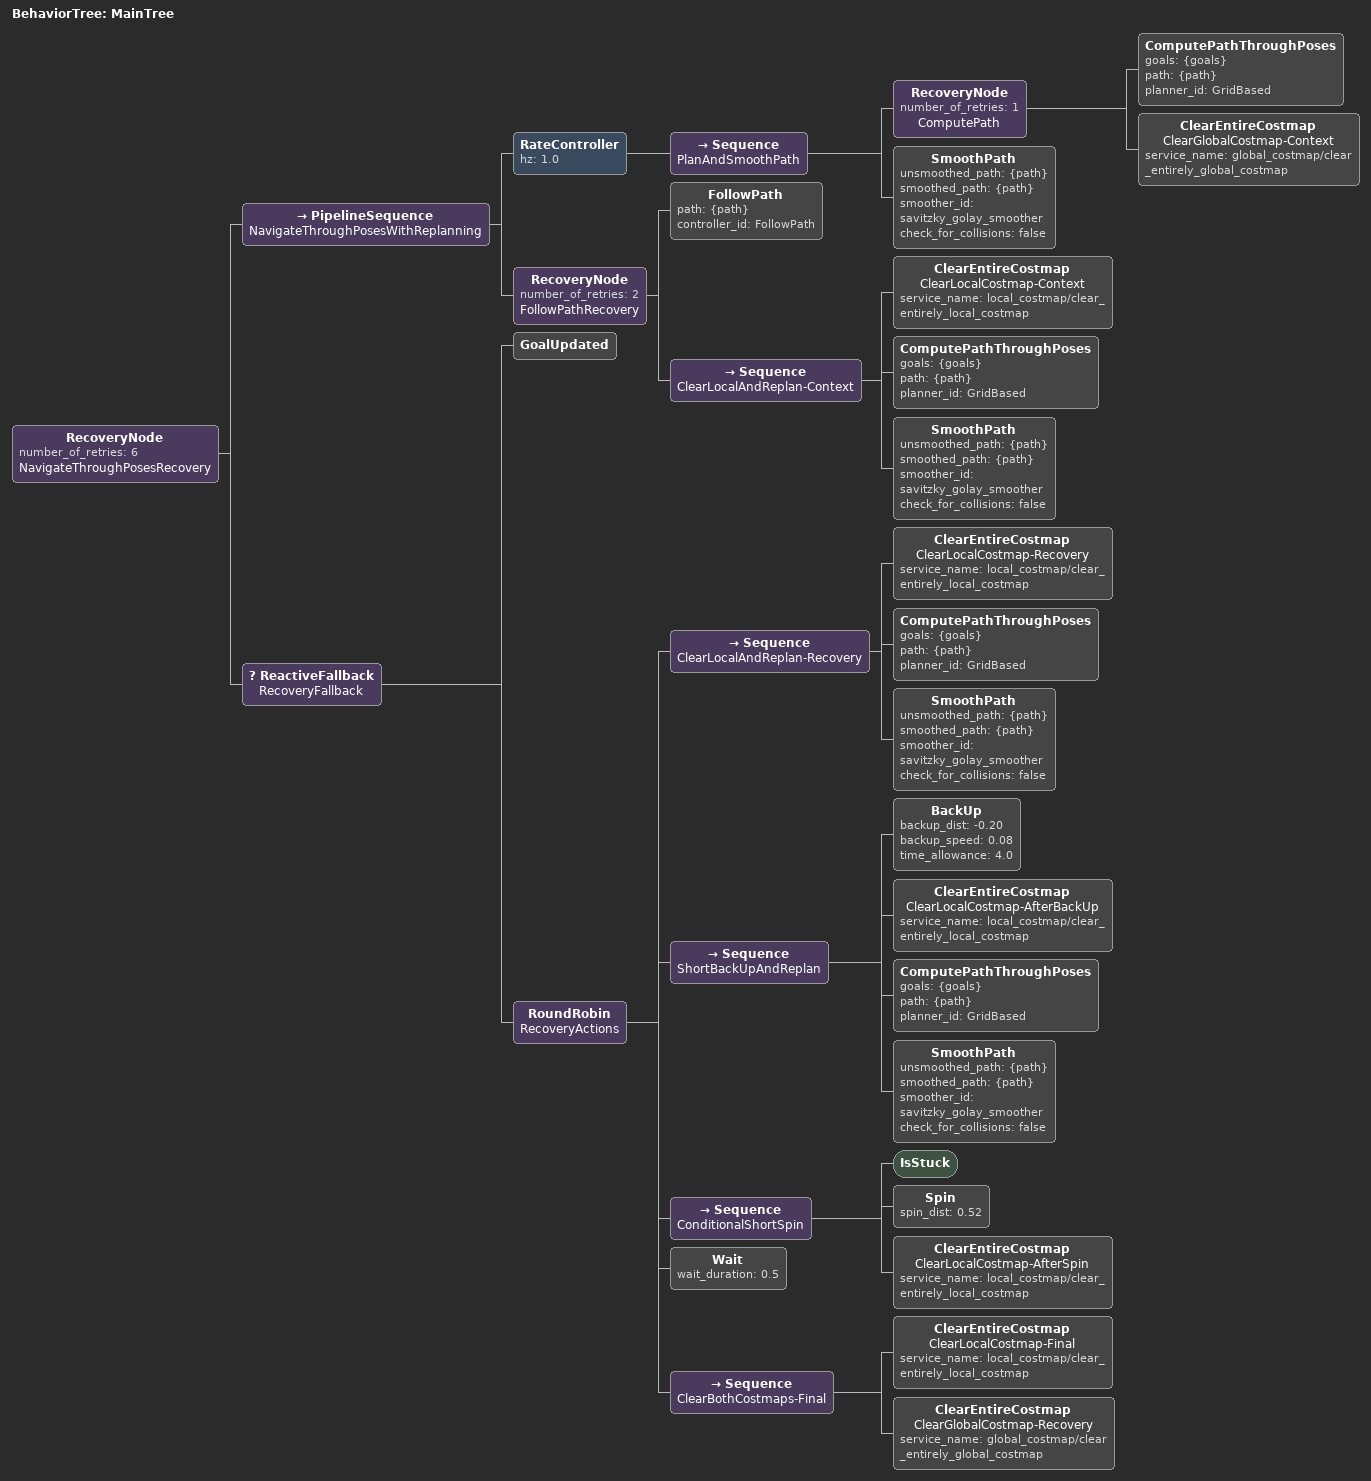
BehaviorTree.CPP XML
<!-- Travel multi-pose navigation with bounded, forward-safe recovery. -->
<root main_tree_to_execute="MainTree">
  <BehaviorTree ID="MainTree">
    <RecoveryNode number_of_retries="6" name="NavigateThroughPosesRecovery">
      <PipelineSequence name="NavigateThroughPosesWithReplanning">
        <RateController hz="1.0">
          <Sequence name="PlanAndSmoothPath">
            <RecoveryNode number_of_retries="1" name="ComputePath">
              <ComputePathThroughPoses goals="{goals}" path="{path}" planner_id="GridBased"/>
              <ClearEntireCostmap name="ClearGlobalCostmap-Context" service_name="global_costmap/clear_entirely_global_costmap"/>
            </RecoveryNode>
            <SmoothPath unsmoothed_path="{path}" smoothed_path="{path}" smoother_id="savitzky_golay_smoother" check_for_collisions="false"/>
          </Sequence>
        </RateController>
        <RecoveryNode number_of_retries="2" name="FollowPathRecovery">
          <FollowPath path="{path}" controller_id="FollowPath"/>
          <Sequence name="ClearLocalAndReplan-Context">
            <ClearEntireCostmap name="ClearLocalCostmap-Context" service_name="local_costmap/clear_entirely_local_costmap"/>
            <ComputePathThroughPoses goals="{goals}" path="{path}" planner_id="GridBased"/>
            <SmoothPath unsmoothed_path="{path}" smoothed_path="{path}" smoother_id="savitzky_golay_smoother" check_for_collisions="false"/>
          </Sequence>
        </RecoveryNode>
      </PipelineSequence>
      <ReactiveFallback name="RecoveryFallback">
        <GoalUpdated/>
        <RoundRobin name="RecoveryActions">
          <Sequence name="ClearLocalAndReplan-Recovery">
            <ClearEntireCostmap name="ClearLocalCostmap-Recovery" service_name="local_costmap/clear_entirely_local_costmap"/>
            <ComputePathThroughPoses goals="{goals}" path="{path}" planner_id="GridBased"/>
            <SmoothPath unsmoothed_path="{path}" smoothed_path="{path}" smoother_id="savitzky_golay_smoother" check_for_collisions="false"/>
          </Sequence>
          <Sequence name="ShortBackUpAndReplan">
            <BackUp backup_dist="-0.20" backup_speed="0.08" time_allowance="4.0"/>
            <ClearEntireCostmap name="ClearLocalCostmap-AfterBackUp" service_name="local_costmap/clear_entirely_local_costmap"/>
            <ComputePathThroughPoses goals="{goals}" path="{path}" planner_id="GridBased"/>
            <SmoothPath unsmoothed_path="{path}" smoothed_path="{path}" smoother_id="savitzky_golay_smoother" check_for_collisions="false"/>
          </Sequence>
          <Sequence name="ConditionalShortSpin">
            <IsStuck/>
            <Spin spin_dist="0.52"/>
            <ClearEntireCostmap name="ClearLocalCostmap-AfterSpin" service_name="local_costmap/clear_entirely_local_costmap"/>
          </Sequence>
          <Wait wait_duration="0.5"/>
          <Sequence name="ClearBothCostmaps-Final">
            <ClearEntireCostmap name="ClearLocalCostmap-Final" service_name="local_costmap/clear_entirely_local_costmap"/>
            <ClearEntireCostmap name="ClearGlobalCostmap-Recovery" service_name="global_costmap/clear_entirely_global_costmap"/>
          </Sequence>
        </RoundRobin>
      </ReactiveFallback>
    </RecoveryNode>
  </BehaviorTree>
</root>
